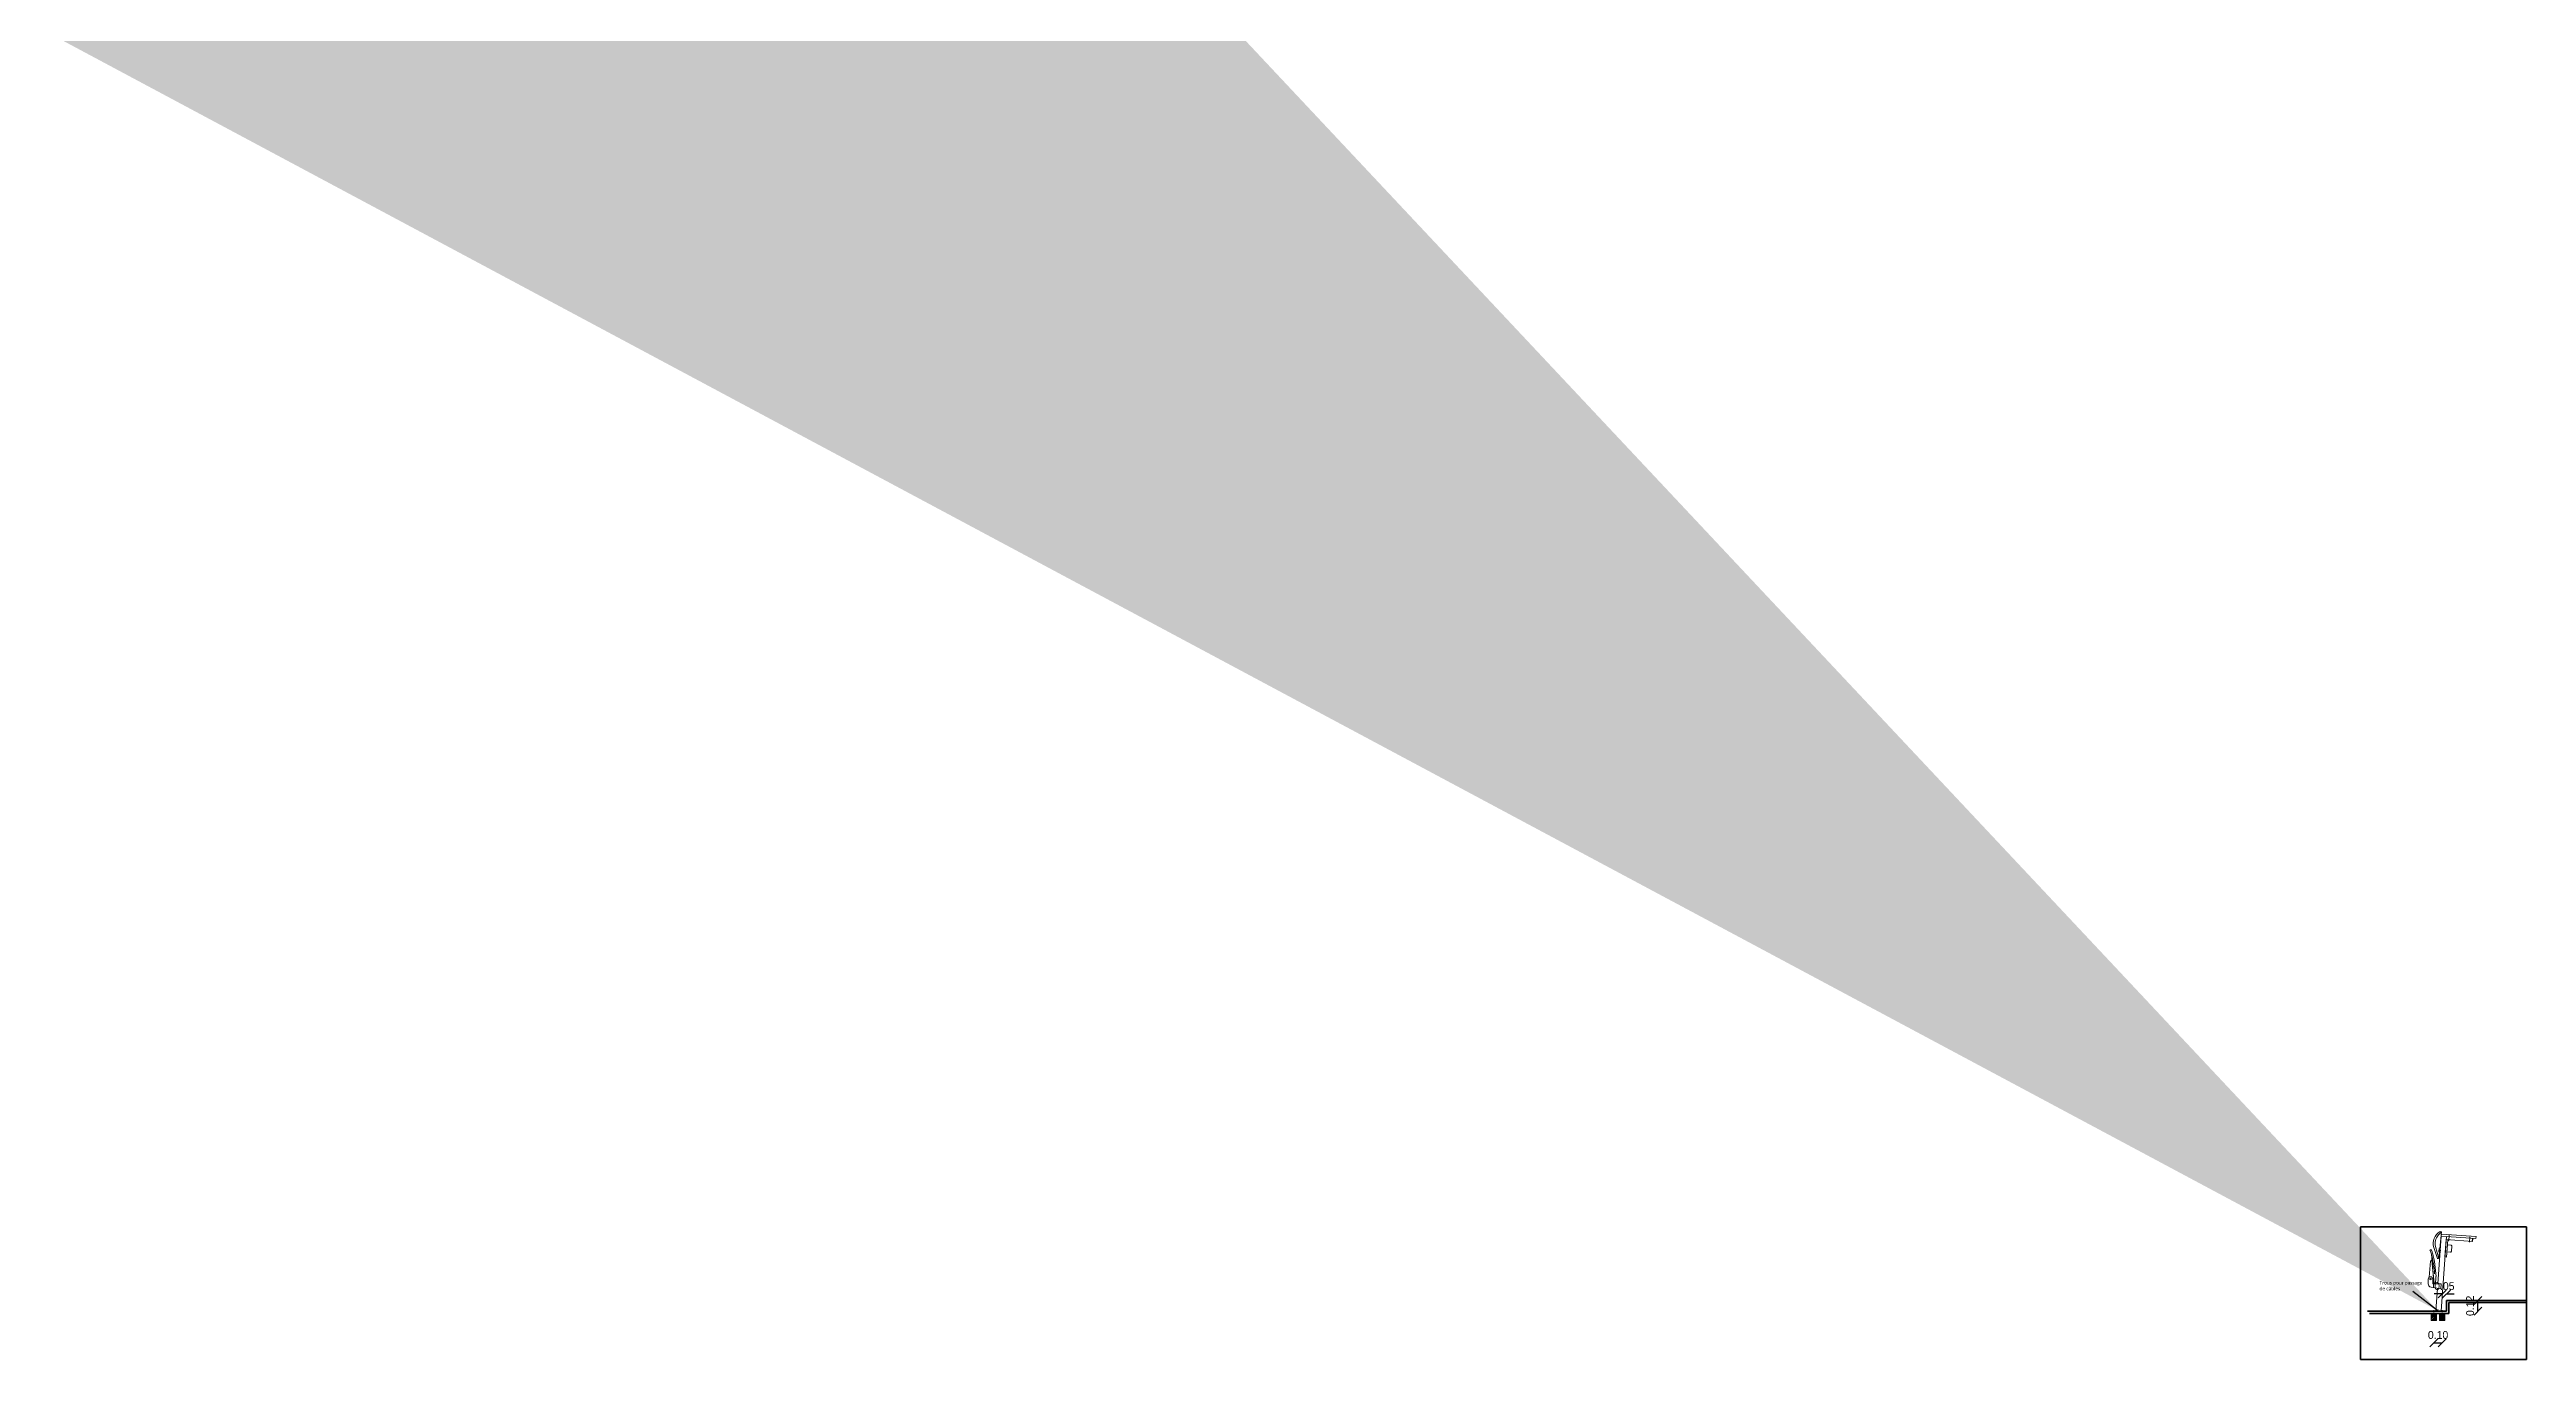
# Model space of a CAD drawing. Header units: millimetres. Extents: x 27226 to 29883, y -11902 to -11358.
# Drawn here: x 27253.75 to 27282.24, y -11869.33 to -11854.26 of the extents above; entities that cross this region are included whole.
import ezdxf

# ---------------------------------------------------------------- set-up
doc = ezdxf.new("R2010")
doc.units = ezdxf.units.MM
doc.header["$MEASUREMENT"] = 0
doc.linetypes.add('AXES', pattern=[50.8, 31.75, -6.35, 6.35, -6.35])
for name, color, linetype, lineweight in [('Ar0-Cote', 1, 'Continuous', 5), ('Ar2-Maçon', 7, 'Continuous', 35), ('AX', 8, 'AXES', 15), ('CHEVRONS', 20, 'Continuous', 15), ('CONTOUR_GARNITURE', 5, 'Continuous', 15), ('MOBILIER', 1, 'Continuous', 15), ('TR', 250, 'Continuous', 15)]:
    doc.layers.add(name, color=color, linetype=linetype, lineweight=lineweight)
doc.styles.add('CALIBRI', font='calibri.ttf')
doc.dimstyles.new('50E', dxfattribs={"dimscale": 0.5, "dimtxt": 0.18, "dimasz": 0.18, "dimexe": 0.18, "dimexo": 0.0625, "dimgap": 0.09, "dimtad": 1, "dimzin": 0, "dimdsep": 46, "dimtxsty": 'Standard', "dimblk1": 'OBLIQUE', "dimblk2": 'OBLIQUE', "dimsah": 1, "dimcen": 0, "dimse1": 1, "dimse2": 1, "dimclrt": 256, "dimadec": 0, "dimazin": 0, "dimtfac": 1, "dimtofl": 0, "dimtmove": 0, "dimatfit": 3, "dimldrblk": 'OBLIQUE', "dimfxl": 1, "dimtolj": 1, "dimtzin": 0, "dimarcsym": 0})
doc.dimstyles.get("Standard").update_dxf_attribs({"dimscale": 50, "dimtxt": 2.5, "dimasz": 2.5, "dimexe": 0.18, "dimexo": 0.0625, "dimgap": 0.8, "dimtad": 1, "dimdsep": 46, "dimtxsty": 'CALIBRI', "dimblk": 'ARCHTICK', "dimcen": 0.09, "dimadec": 0, "dimazin": 0, "dimtfac": 1, "dimtdec": 4, "dimtofl": 0, "dimtmove": 0, "dimatfit": 3, "dimfxl": 1, "dimtolj": 1, "dimarcsym": 0})
pattern_1 = [(45, (27228.56533, -11887.16741), (-0.0088388348, 0.0088388348), [])]

# ---------------------------------------------------------------- blocks, each defined once
blk = doc.blocks.new('_OBLIQUE')
at = {"color": 0, "linetype": 'ByBlock'}
blk.add_line((-0.5, -0.5), (0.5, 0.5), dxfattribs=at)
blk = doc.blocks.new('*D71')
at = {"layer": 'Ar0-Cote', "color": 0, "lineweight": -2, "transparency": 16777216}
blk.add_line((27281.685, -11868.773), (27281.685, -11868.649), dxfattribs=at)
at = {"layer": 'Defpoints', "color": 0, "transparency": 16777216}
for p in [(27281.323, -11868.649), (27281.323, -11868.773), (27281.685, -11868.649)]:
    blk.add_point(p, dxfattribs=at)
at = {"layer": 'Ar0-Cote', "color": 0, "lineweight": -2, "transparency": 16777216, "xscale": 0.09, "yscale": 0.09, "zscale": 0.09, "rotation": 180}
blk.add_blockref('_OBLIQUE', (27281.685, -11868.649), dxfattribs=at)
at = {"layer": 'Ar0-Cote', "color": 0, "lineweight": -2, "transparency": 16777216, "xscale": 0.09, "yscale": 0.09, "zscale": 0.09}
blk.add_blockref('_OBLIQUE', (27281.685, -11868.773), dxfattribs=at)
at = {"layer": 'Ar0-Cote', "transparency": 16777216, "insert": (27281.595, -11868.711), "char_height": 0.09, "attachment_point": 5, "rotation": 90}
blk.add_mtext('\\A1;0.12', dxfattribs=at)
blk = doc.blocks.new('DOSSIER_I_320')
at = {"layer": 'AX'}
for p in [(92, 330), (93, 330)]:
    blk.add_line(p, (117, 329), dxfattribs=at)
at = {"layer": 'CONTOUR_GARNITURE'}
for p, q in [((79, 237), (39, 364)), ((94, 235), (56, 376)), ((126, 543), (86, 500)), ((94, 235), (102, 310)), ((106, 350), (126, 543)), ((126, 543), (111, 545)), ((93, 235), (78, 237))]:
    blk.add_line(p, q, dxfattribs=at)
for radius, start, end in [(152, 118.2566, 198.2574), (131, 137.3894, 195.5264)]:
    blk.add_arc((183, 411), radius, start, end, dxfattribs=at)
at = {"layer": 'TR'}
for p, q in [((97, 311), (107, 309)), ((102, 350), (109, 349)), ((107, 309), (111, 309)), ((109, 349), (113, 349)), ((111, 309), (113, 349))]:
    blk.add_line(p, q, dxfattribs=at)
for centre in [(99, 330), (102, 330)]:
    blk.add_ellipse(centre, major_axis=(2.4, 19.9), ratio=0.121869, start_param=0, end_param=3.141593, dxfattribs=at)
blk = doc.blocks.new('ASSISE_I_320_REL')
at = {"layer": 'CONTOUR_GARNITURE'}
for p, q in [((-3, 334), (7, 335)), ((45, -48), (54, -48))]:
    blk.add_line(p, q, dxfattribs=at)
blk.add_lwpolyline([(11, 287, 0.005492), (13, 271, -0.004141), (14, 264, -0.000047), (16, 247, -0.003082), (16, 247, -0.000909), (16, 241, 0.001404), (17, 238, 0.000048), (17, 237, 0.000236), (17, 237, 0.002786), (17, 235, -0.001639), (18, 231, -0.000302), (18, 228, -0.0019), (18, 227), (19, 217), (20, 207), (21, 197), (22, 187), (23, 177, -0.0025), (23, 177, -0.000625), (23, 175, -0.002499), (23, 172, -0.001666), (23, 167, -0.001777), (24, 164, 0.002016), (24, 161, 0.000803), (24, 158, 0.003748), (24, 157), (25, 147), (25, 137, -0.004663), (25, 137, -0.000208), (26, 133, -0.001712), (26, 129, 0.005332), (26, 127, 0.00534), (26, 126, -0.001715), (27, 122, -0.000208), (27, 118, -0.004664), (27, 117), (28, 107), (28, 98), (29, 88), (30, 78, 0.002271), (30, 77, 0.000104), (31, 69, 0.001245), (31, 60, -0.003713), (31, 58, -0.003777), (32, 56, 0.001354), (32, 52, 0.000476), (32, 48, 0.004541), (32, 48, 0.00454), (32, 47, 0.000461), (33, 43, 0.001193), (33, 39, -0.002633), (33, 38, -0.006416), (33, 36, 0.003451), (34, 31, 0.000459), (34, 28, 0.003943), (34, 28), (35, 18), (36, 8, 0.001249), (36, 7, 0.000335), (37, 5, 0.001538), (37, 1, 0.002315), (37, -2, 0.000551), (37, -3, 0.000218), (38, -4, 0.002785), (38, -7, -0.002122), (39, -12, -0.003198), (39, -12, -0.000021), (39, -15, -0.015499), (41, -35, -0.006705), (41, -46)], format="xyb", dxfattribs=at)
for centre, radius, start, end in [((-3, 331), 3, 94.9249, 214.1753), ((-84, 276), 95, 6.8369, 34.1753), ((8, 332), 3, 31.5101, 94.9249), ((-1443, -53), 1494, 4.321, 13.5916), ((-84, 276), 110, 13.5916, 31.5101), ((-1443, -53), 1509, 3.145, 13.5916), ((-278, 23), 341, 348.3883, 1.1122), ((44, -45), 3, 181.8491, 274.9249), ((53, -45), 3, 274.9249, 1.9199)]:
    blk.add_arc(centre, radius, start, end, dxfattribs=at)
at = {"layer": 'Defpoints'}
blk.add_point((16, 216), dxfattribs=at)
at = {"layer": 'TR'}
for p, q in [((-15, 22), (1, 206)), ((13, 214), (4, 210)), ((16, 219), (15, 237)), ((15, 237), (17, 237)), ((38, -29), (16, 219)), ((26, -25), (33, -25)), ((39, -41), (29, -41)), ((39, -43), (29, -44)), ((39, -48), (38, -29)), ((42, -48), (39, -48))]:
    blk.add_line(p, q, dxfattribs=at)
for centre, radius, start, end in [((6, 206), 5, 109.7131, 174.9522), ((11, 218), 5, 289.7131, 4.9522), ((29, -39), 5, 239.8616, 274.9522), ((29, -39), 2.5, 184.9522, 274.9522), ((33, -30), 5, 4.9522, 89.9522)]:
    blk.add_arc(centre, radius, start, end, dxfattribs=at)
blk = doc.blocks.new('320p_12_30')
at = {"layer": 'AX', "extrusion": (0, 0, -1)}
for p, q in [((26, 811), (30, 873)), ((265, 795), (269, 857)), ((-145, 12), (-145, -11)), ((-50, 12), (-50, -11))]:
    blk.add_line(p, q, dxfattribs=at)
at = {"layer": 'TR', "extrusion": (0, 0, -1)}
for p, q in [((-99, 316), (-61, 863)), ((-59, 887), (-61, 863)), ((-61, 863), (338, 835)), ((-61, 6), (-1, 859)), ((-59, 887), (340, 859)), ((340, 859), (338, 835)), ((-4, 824), (300, 803)), ((296, 803), (298, 838)), ((300, 803), (302, 838)), ((-211, 370), (-211, 316)), ((-158, 370), (-158, 321)), ((-153, 316), (-62, 316)), ((-150, 316), (-150, 271)), ((-62, 316), (-66, 257)), ((-66, 257), (-178, 276)), ((-18, 6), (-165, 6)), ((-165, 6), (-165, 0)), ((-165, 0), (-18, 0)), ((-121, 6), (-103, 263)), ((-18, 0), (-18, 6))]:
    blk.add_line(p, q, dxfattribs=at)
blk.add_circle((184, 370), 8.5, dxfattribs=at)
for centre, radius, start, end in [((184, 370), 26.5, 0, 180), ((171, 316), 40, 280, 0), ((153, 321), 5, 270, 0)]:
    blk.add_arc(centre, radius, start, end, dxfattribs=at)
at = {"extrusion": (0, 0, -1), "xscale": -1}
blk.add_blockref('ASSISE_I_320_REL', (184, 370), dxfattribs=at)
at = {"layer": 'TR', "extrusion": (0, 0, -1), "xscale": -1}
blk.add_blockref('DOSSIER_I_320', (184, 370), dxfattribs=at)
blk = doc.blocks.new('*D72')
at = {"layer": 'Ar0-Cote', "color": 0, "lineweight": -2, "transparency": 16777216}
blk.add_line((27281.178, -11869.137), (27281.273, -11869.137), dxfattribs=at)
at = {"layer": 'Defpoints', "color": 0, "transparency": 16777216}
for p in [(27281.178, -11868.798), (27281.273, -11868.798), (27281.273, -11869.137)]:
    blk.add_point(p, dxfattribs=at)
at = {"layer": 'Ar0-Cote', "color": 0, "lineweight": -2, "transparency": 16777216, "xscale": 0.09, "yscale": 0.09, "zscale": 0.09, "rotation": 180}
blk.add_blockref('_OBLIQUE', (27281.178, -11869.137), dxfattribs=at)
at = {"layer": 'Ar0-Cote', "color": 0, "lineweight": -2, "transparency": 16777216, "xscale": 0.09, "yscale": 0.09, "zscale": 0.09}
blk.add_blockref('_OBLIQUE', (27281.273, -11869.137), dxfattribs=at)
at = {"layer": 'Ar0-Cote', "transparency": 16777216, "insert": (27281.226, -11869.047), "char_height": 0.09, "attachment_point": 5}
blk.add_mtext('\\A1;0.10', dxfattribs=at)
blk = doc.blocks.new('*D73')
at = {"layer": 'Ar0-Cote', "color": 0, "lineweight": -2, "transparency": 16777216}
for p, q in [((27281.273, -11868.575), (27281.183, -11868.575)), ((27281.323, -11868.575), (27281.413, -11868.575))]:
    blk.add_line(p, q, dxfattribs=at)
at = {"layer": 'Defpoints', "color": 0, "transparency": 16777216}
for p in [(27281.273, -11868.767), (27281.323, -11868.575), (27281.323, -11868.763)]:
    blk.add_point(p, dxfattribs=at)
at = {"layer": 'Ar0-Cote', "color": 0, "lineweight": -2, "transparency": 16777216, "xscale": 0.09, "yscale": 0.09, "zscale": 0.09}
blk.add_blockref('_OBLIQUE', (27281.273, -11868.575), dxfattribs=at)
at = {"layer": 'Ar0-Cote', "color": 0, "lineweight": -2, "transparency": 16777216, "xscale": 0.09, "yscale": 0.09, "zscale": 0.09, "rotation": 180}
blk.add_blockref('_OBLIQUE', (27281.323, -11868.575), dxfattribs=at)
at = {"layer": 'Ar0-Cote', "transparency": 16777216, "insert": (27281.298, -11868.485), "char_height": 0.09, "attachment_point": 5}
blk.add_mtext('\\A1;0.05', dxfattribs=at)
blk = doc.blocks.new('_ARCHTICK')
at = {"color": 0, "linetype": 'ByBlock', "const_width": 0.15}
blk.add_lwpolyline([(-0.5, -0.5), (0.5, 0.5)], dxfattribs=at)

msp = doc.modelspace()

# ---------------------------------------------------------------- hatches: boundary and pattern name
at = {"layer": 'CHEVRONS'}
h = msp.add_hatch(dxfattribs=at)
h.set_pattern_fill('ANSI31', color=256, scale=0.1, style=0)
h.set_pattern_definition(pattern_1)
h.paths.add_polyline_path([(27281.148, -11868.878), (27281.148, -11868.798), (27281.208, -11868.798), (27281.208, -11868.878)])
h = msp.add_hatch(dxfattribs=at)
h.set_pattern_fill('ANSI31', color=256, scale=0.1, style=0)
h.set_pattern_definition(pattern_1)
h.paths.add_polyline_path([(27281.243, -11868.878), (27281.243, -11868.798), (27281.303, -11868.798), (27281.303, -11868.878)])

# ---------------------------------------------------------------- linework, layer by layer
at = {"layer": 'Ar2-Maçon'}
for p, q in [((27281.323, -11868.773), (27280.413, -11868.773)), ((27281.348, -11868.798), (27280.438, -11868.798)), ((27282.241, -11868.649), (27281.323, -11868.649)), ((27281.323, -11868.649), (27281.323, -11868.773)), ((27281.348, -11868.674), (27282.241, -11868.674)), ((27281.348, -11868.674), (27281.348, -11868.798))]:
    msp.add_line(p, q, dxfattribs=at)
msp.add_lwpolyline([(27280.335, -11867.804), (27280.335, -11869.328), (27282.243, -11869.328), (27282.243, -11867.804)], close=True, dxfattribs=at)
at = {"layer": 'AX', "color": 1}
msp.add_lwpolyline([(27281.226, -11868.762, 0.002, 0.002, 0), (27281.226, -11868.852, 0, 0, 0)], format="xyseb", dxfattribs=at)
at = {"layer": 'CHEVRONS'}
for points in [[(27281.148, -11868.878), (27281.148, -11868.798), (27281.208, -11868.798), (27281.208, -11868.878)], [(27281.243, -11868.878), (27281.243, -11868.798), (27281.303, -11868.798), (27281.303, -11868.878)]]:
    msp.add_lwpolyline(points, close=True, dxfattribs=at)
at = {"layer": 'MOBILIER'}
msp.add_lwpolyline([(27281.226, -11868.742, 0, 0.01, 0), (27281.226, -11868.762, 0, 0, 0)], format="xyseb", dxfattribs=at)
at = {"layer": 'TR'}
msp.add_lwpolyline([(27281.324, -11868.15), (27281.338, -11867.951), (27281.319, -11867.949), (27281.305, -11868.149)], close=True, dxfattribs=at)
msp.add_lwpolyline([(27281.334, -11868.011), (27281.328, -11868.09), (27281.368, -11868.093, 0.414214), (27281.379, -11868.084), (27281.383, -11868.024, 0.414214), (27281.374, -11868.013)], format="xyb", close=True, dxfattribs=at)

# ---------------------------------------------------------------- block references
at = {"layer": 'Ar2-Maçon', "xscale": 0.001, "yscale": 0.001, "zscale": 0.001}
msp.add_blockref('320p_12_30', (27281.323, -11868.773), dxfattribs=at)

# ---------------------------------------------------------------- texts
at = {"layer": 'Ar2-Maçon', "insert": (27280.553, -11868.426), "char_height": 0.04, "width": 1.1192, "attachment_point": 1, "style": 'CALIBRI'}
msp.add_mtext('{Trous pour passage\\Pde câbles}', dxfattribs=at)

# ---------------------------------------------------------------- dimensions: what is measured, and where the dimension line sits
at = {"layer": 'Ar0-Cote'}
for base, p1, p2, picture, middle in [((27281.323, -11868.575), (27281.273, -11868.767), (27281.323, -11868.763), '*D73', (27281.298, -11868.575)), ((27281.273119307, -11869.136702963), (27281.178119306, -11868.798292001), (27281.273119307, -11868.798292001), '*D72', (27281.225619307, -11869.136702963))]:
    dim = msp.add_linear_dim(base=base, p1=p1, p2=p2, dimstyle='50E', dxfattribs=at)
    dim.commit()
    dim.dimension.update_dxf_attribs({"geometry": picture, "text_midpoint": middle, "dimtype": 160})
dim = msp.add_linear_dim(base=(27281.685, -11868.649), p1=(27281.323, -11868.773), p2=(27281.323, -11868.649), angle=90, dimstyle='50E', dxfattribs=at)
dim.commit()
dim.dimension.update_dxf_attribs({"geometry": '*D71', "text_midpoint": (27281.685, -11868.711), "dimtype": 160})

# ---------------------------------------------------------------- leaders
at = {"layer": 'Ar2-Maçon'}
msp.add_leader([(27281.223, -11868.767), (27280.936, -11868.547)], dimstyle='Standard', override={"dimscale": 16}, dxfattribs=at)

doc.saveas('drawing.dxf')
